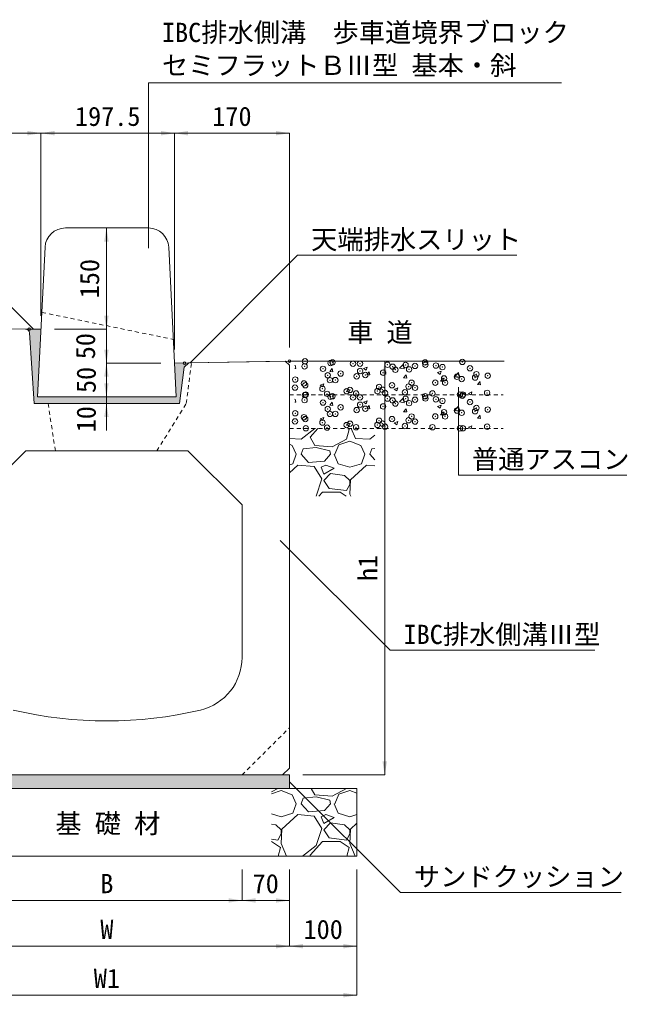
# Model space of a CAD drawing. Units: millimetres at full size; some dimension numbers follow another scale. Extents: x 6872 to 78201, y -34623 to -7860.
# Drawn here: x 72544 to 73443, y -14075 to -12627 of the extents above; entities that cross this region are included whole.
import ezdxf
from ezdxf.enums import TextEntityAlignment as Align

# ---------------------------------------------------------------- set-up
doc = ezdxf.new("R2010")
doc.units = ezdxf.units.MM
doc.header["$LTSCALE"] = 16
doc.header["$PDMODE"] = 32
doc.header["$PDSIZE"] = 8
doc.linetypes.add('USER1', pattern=[0.675, 0.375, -0.3])
for name, color, linetype, lineweight in [('0_2', 7, 'Continuous', 20), ('寸法線', 7, 'Continuous', 9), ('本体', 7, 'USER1', 9), ('補助線', 8, 'Continuous', 13), ('ﾊｯﾁﾝｸﾞ', 7, 'Continuous', 5)]:
    doc.layers.add(name, color=color, linetype=linetype, lineweight=lineweight)
doc.styles.add('ＭＳ ゴシック', font='')
doc.styles.get('ＭＳ ゴシック').set_extended_font_data('MS Gothic')

# ---------------------------------------------------------------- blocks, each defined once
blk = doc.blocks.new('filled_arrow')
at = {"color": 0, "linetype": 'Continuous', "lineweight": -2}
blk.add_solid([(7.5, 1.25), (0, 0), (7.5, -1.25)], dxfattribs=at)

msp = doc.modelspace()

# ---------------------------------------------------------------- hatches: boundary and pattern name
at = {"layer": 'ﾊｯﾁﾝｸﾞ'}
for points in [[(72570.25, -13185.42), (72575.25, -13085.42), (72552.08, -13085.32, -0.39722), (72558.13, -13090.91), (72565.25, -13195.42), (72780.25, -13195.42), (72787.01, -13141.38), (72793.75, -13135.31), (72772.75, -13135.42), (72775.25, -13185.42)], [(72942.75, -13765.42), (72942.75, -13745.42), (72412.75, -13745.42), (72402.75, -13745.42), (72402.75, -13765.42)]]:
    msp.add_hatch(color=8, dxfattribs=at).paths.add_polyline_path(points)

# ---------------------------------------------------------------- linework, layer by layer
at = {"layer": '0_2'}
for p, q in [((72611.29, -12935.42), (72734.22, -12935.42)), ((72570.25, -13185.42), (72581.33, -12963.93)), ((72775.25, -13185.42), (72764.18, -12963.93)), ((72408.75, -13082.66), (72552.25, -13085.32)), ((72552.25, -13085.32), (72575.25, -13085.42)), ((72565.25, -13195.42), (72558.13, -13090.91)), ((72942.75, -13132.42), (72793.75, -13135.31)), ((72793.75, -13135.31), (72936.75, -13132.54)), ((72936.75, -13132.54), (72942.75, -13138.42)), ((72936.75, -13132.54), (72942.75, -13138.42)), ((72942.75, -13132.42), (73260.4, -13132.42)), ((72793.75, -13135.31), (72772.75, -13135.42)), ((72787.01, -13141.38), (72780.25, -13195.42)), ((72787.01, -13141.38), (72780.25, -13195.42)), ((72787.01, -13141.38), (72793.75, -13135.31)), ((72793.75, -13135.31), (72787.01, -13141.38)), ((72942.75, -13138.42), (72942.75, -13735.42)), ((72775.25, -13185.42), (72570.25, -13185.42)), ((72708.75, -13185.42), (72646.75, -13185.42)), ((72780.25, -13195.42), (72565.25, -13195.42)), ((72472.75, -13345.42), (72552.75, -13265.42)), ((72792.75, -13265.42), (72552.75, -13265.42)), ((72792.75, -13265.42), (72872.75, -13345.42)), ((72872.75, -13571.39), (72872.75, -13345.42)), ((72932.75, -13745.42), (72942.75, -13735.42)), ((72402.75, -13745.42), (72942.75, -13745.42)), ((72942.75, -13745.42), (72942.75, -13765.42)), ((72302.75, -13765.42), (73042.75, -13765.42)), ((73042.75, -13865.42), (73042.75, -13765.42)), ((72302.75, -13865.42), (73042.75, -13865.42))]:
    msp.add_line(p, q, dxfattribs=at)
at = {"layer": '0_2', "linetype": 'USER1'}
for p, q in [((72942.75, -13182.42), (73258.83, -13182.42)), ((72942.75, -13232.42), (73258.83, -13232.42))]:
    msp.add_line(p, q, dxfattribs=at)
at = {"layer": '0_2', "linetype": 'USER1', "lineweight": 9}
msp.add_line((72872.75, -13745.42), (72942.75, -13675.42), dxfattribs=at)
at = {"layer": '0_2'}
for centre, radius, start, end in [((72611.29, -12965.42), 30, 90, 177.13751), ((72734.22, -12965.42), 30, 2.86236, 90), ((72552.14, -13091.32), 6, 3.90049, 88.93579), ((72792.75, -13571.39), 80, 283.34233, 0), ((72672.75, -13065.42), 600, 256.65762, 283.34237)]:
    msp.add_arc(centre, radius, start, end, dxfattribs=at)
at = {"layer": '寸法線'}
for p, q in [((72402.75, -12795.02), (72575.25, -12795.02)), ((72575.25, -13065.42), (72575.25, -12795.02)), ((72575.25, -12795.02), (72772.75, -12795.02)), ((72575.25, -13065.42), (72575.25, -12795.02)), ((72772.75, -13115.42), (72772.75, -12795.02)), ((72772.75, -12795.02), (72942.75, -12795.02)), ((72772.75, -13115.42), (72772.75, -12795.02)), ((72942.75, -13112.42), (72942.75, -12795.02)), ((72672.07, -12935.42), (72672.07, -13085.42)), ((72714.21, -12935.42), (72672.07, -12935.42)), ((72672.07, -13045.42), (72672.07, -13175.42)), ((72595.25, -13085.42), (72672.07, -13085.42)), ((72595.25, -13085.42), (72672.07, -13085.42)), ((72672.07, -13095.42), (72672.07, -13205.42)), ((72962.75, -13132.42), (73083.79, -13132.42)), ((73083.79, -13745.42), (73083.79, -13132.42)), ((72752.75, -13135.42), (72672.07, -13135.42)), ((72752.75, -13135.42), (72672.07, -13135.42)), ((72672.07, -13145.42), (72672.07, -13235.42)), ((72755.25, -13185.42), (72672.07, -13185.42)), ((72755.25, -13185.42), (72672.07, -13185.42)), ((72755.25, -13195.42), (72672.07, -13195.42)), ((72962.75, -13745.42), (73083.79, -13745.42)), ((72872.75, -13885.42), (72872.75, -13931.25)), ((72872.75, -13885.42), (72872.75, -13931.25)), ((72942.75, -13885.42), (72942.75, -13931.25)), ((72942.75, -13885.42), (72942.75, -13998.99)), ((72942.75, -13885.42), (72942.75, -13998.99)), ((73042.75, -13885.42), (73042.75, -13998.99)), ((73042.75, -13885.42), (73042.75, -14071.54)), ((72472.75, -13931.25), (72872.75, -13931.25)), ((72872.75, -13931.25), (72942.75, -13931.25)), ((72402.75, -13998.99), (72942.75, -13998.99)), ((72942.75, -13998.99), (73042.75, -13998.99)), ((72302.75, -14071.54), (73042.75, -14071.54))]:
    msp.add_line(p, q, dxfattribs=at)
for points in [[(72734.22, -12965.43), (72734.22, -12720.46), (73345.38, -12720.46)], [(72564.27, -13085.43), (72392.05, -12913.2), (72221.44, -12913.2)], [(72795.27, -13135.37), (72954.9, -12975.74), (73279.17, -12975.74)], [(73192.75, -13171.01), (73192.75, -13301.27), (73441.78, -13301.27)], [(72929.14, -13398.27), (73091.6, -13560.73), (73394.85, -13560.73)], [(72942.75, -13755.42), (73106.93, -13919.6), (73433.78, -13919.6)]]:
    msp.add_lwpolyline(points, dxfattribs=at)
at = {"layer": '本体'}
for p, q in [((72576.75, -13060.42), (72770.75, -13100.42)), ((72790.25, -13195.42), (72797.78, -13135.22)), ((72585.75, -13195.42), (72596.52, -13265.42)), ((72746.64, -13265.42), (72790.25, -13195.42))]:
    msp.add_line(p, q, dxfattribs=at)
at = {"layer": '補助線', "lineweight": 20}
for centre in [(72557.75, -13085.42), (72787.75, -13135.42), (72942.75, -13132.42)]:
    msp.add_circle(centre, 2, dxfattribs=at)
at = {"layer": 'ﾊｯﾁﾝｸﾞ'}
for p, q in [((72950.74, -13139.62), (72951.47, -13138.75)), ((72950.74, -13143.39), (72952.35, -13143.53)), ((72952.34, -13143.53), (72951.46, -13138.75)), ((73002.45, -13147.91), (73006.12, -13143.53)), ((73002.45, -13147.91), (73007, -13148.31)), ((73007, -13148.31), (73006.12, -13143.54)), ((73052.52, -13143.5), (73057.86, -13141.45)), ((73052.52, -13143.5), (73056.31, -13146.06)), ((73056.31, -13146.06), (73057.85, -13141.45)), ((73057.11, -13152.69), (73060.78, -13148.32)), ((73061.65, -13153.09), (73060.77, -13148.32)), ((73105.76, -13143.09), (73111.7, -13136.9)), ((73105.76, -13143.08), (73112.54, -13144.13)), ((73112.54, -13144.14), (73111.7, -13136.9)), ((73162.03, -13149.6), (73167.37, -13147.55)), ((73165.82, -13152.16), (73167.36, -13147.56)), ((73057.11, -13152.69), (73061.66, -13153.09)), ((73111.76, -13157.48), (73115.43, -13153.1)), ((73111.76, -13157.48), (73116.32, -13157.88)), ((73116.31, -13157.88), (73115.43, -13153.1)), ((73162.03, -13149.6), (73165.82, -13152.16)), ((73166.42, -13162.26), (73170.09, -13157.88)), ((73166.42, -13162.26), (73170.97, -13162.66)), ((73170.96, -13162.66), (73170.08, -13157.88)), ((73187.08, -13155.7), (73193.86, -13156.75)), ((73187.09, -13155.7), (73193.02, -13149.51)), ((73193.86, -13156.75), (73193.02, -13149.51)), ((73221.07, -13167.04), (73224.75, -13162.66)), ((73225.62, -13167.44), (73224.74, -13162.66)), ((72988.49, -13168.08), (72992.28, -13170.63)), ((72988.5, -13168.07), (72993.83, -13166.03)), ((72992.28, -13170.63), (72993.83, -13166.03)), ((73098, -13174.18), (73101.79, -13176.74)), ((73098.01, -13174.18), (73103.34, -13172.13)), ((73101.79, -13176.74), (73103.34, -13172.13)), ((73221.07, -13167.04), (73225.63, -13167.44)), ((72950.74, -13189.62), (72951.47, -13188.75)), ((72952.34, -13193.53), (72951.46, -13188.75)), ((73052.52, -13193.5), (73057.86, -13191.45)), ((73056.31, -13196.06), (73057.85, -13191.45)), ((73105.76, -13193.09), (73111.7, -13186.9)), ((73112.54, -13194.14), (73111.7, -13186.9)), ((73207.51, -13180.28), (73212.85, -13178.23)), ((73207.51, -13180.28), (73210.69, -13182.42)), ((73211.44, -13182.42), (73212.85, -13178.23)), ((72950.74, -13193.39), (72952.35, -13193.53)), ((73002.45, -13197.91), (73006.12, -13193.53)), ((73002.45, -13197.91), (73007, -13198.31)), ((73007, -13198.31), (73006.12, -13193.54)), ((73052.52, -13193.5), (73056.31, -13196.06)), ((73057.11, -13202.69), (73060.78, -13198.32)), ((73057.11, -13202.69), (73061.66, -13203.09)), ((73061.65, -13203.09), (73060.77, -13198.32)), ((73105.76, -13193.08), (73112.54, -13194.13)), ((73111.76, -13207.48), (73115.43, -13203.1)), ((73116.31, -13207.88), (73115.43, -13203.1)), ((73162.03, -13199.6), (73167.37, -13197.55)), ((73162.03, -13199.6), (73165.82, -13202.16)), ((73165.82, -13202.16), (73167.36, -13197.55)), ((73187.08, -13205.7), (73193.86, -13206.75)), ((73187.09, -13205.7), (73193.02, -13199.51)), ((73193.86, -13206.75), (73193.02, -13199.51)), ((72988.49, -13218.08), (72992.28, -13220.63)), ((72988.5, -13218.07), (72993.83, -13216.03)), ((72992.28, -13220.63), (72993.83, -13216.03)), ((73111.76, -13207.48), (73116.32, -13207.87)), ((73166.42, -13212.26), (73170.09, -13207.88)), ((73166.42, -13212.26), (73170.97, -13212.66)), ((73170.96, -13212.66), (73170.08, -13207.88)), ((73221.07, -13217.04), (73224.75, -13212.66)), ((73221.07, -13217.04), (73225.63, -13217.44)), ((73225.62, -13217.44), (73224.74, -13212.66)), ((72960.1, -13248.19), (72980.5, -13232.42)), ((72973.3, -13245.14), (72984.75, -13232.42)), ((73031.22, -13233.97), (73027.15, -13248.19)), ((73028.99, -13232.42), (73031.22, -13233.97)), ((73034.15, -13232.42), (73040.36, -13247.17)), ((73098, -13224.18), (73101.79, -13226.74)), ((73098.01, -13224.18), (73103.34, -13222.13)), ((73101.79, -13226.74), (73103.34, -13222.13)), ((73207.51, -13230.28), (73212.85, -13228.23)), ((73207.51, -13230.28), (73210.69, -13232.42)), ((73211.44, -13232.42), (73212.85, -13228.23)), ((72942.75, -13247.36), (72960.1, -13248.19)), ((72980.42, -13257.33), (72973.3, -13245.14)), ((73027.15, -13248.19), (73005.82, -13259.37)), ((73040.36, -13247.17), (73061.7, -13248.19)), ((73061.7, -13248.19), (73069.2, -13242.39)), ((72942.75, -13255.78), (72946.89, -13257.33)), ((72946.89, -13257.33), (72952.98, -13270.54)), ((72960.1, -13270.54), (72963.14, -13262.41)), ((72982.45, -13260.38), (72963.14, -13262.41)), ((73005.82, -13259.37), (72980.42, -13257.33)), ((73002.77, -13265.46), (72982.45, -13260.38)), ((73009.88, -13270.54), (73015.98, -13256.32)), ((73015.98, -13256.32), (73032.23, -13251.24)), ((73032.23, -13251.24), (73048.49, -13257.33)), ((73048.49, -13257.33), (73054.58, -13270.54)), ((73061.7, -13270.54), (73064.74, -13262.41)), ((73069.2, -13261.94), (73064.74, -13262.41)), ((72947.9, -13284.77), (72952.98, -13270.54)), ((72971.27, -13282.73), (72960.1, -13270.54)), ((73003.78, -13270.54), (72994.64, -13280.7)), ((73003.78, -13270.54), (73002.77, -13265.46)), ((73008.86, -13270.54), (73014.96, -13284.77)), ((73049.5, -13284.77), (73054.58, -13270.54)), ((73069.2, -13278.73), (73061.7, -13270.54)), ((72942.75, -13286.28), (72947.9, -13284.77)), ((72955.02, -13286.8), (72942.75, -13297.99)), ((72979.4, -13288.83), (72955.02, -13286.8)), ((72994.64, -13280.7), (72971.27, -13282.73)), ((72990.58, -13307.12), (72979.4, -13288.83)), ((72996.67, -13286.8), (72989.56, -13289.85)), ((72989.56, -13289.85), (72993.62, -13300.01)), ((72993.62, -13300.01), (73008.86, -13290.86)), ((73008.86, -13290.86), (72996.67, -13286.8)), ((73014.96, -13284.77), (73032.23, -13289.85)), ((73032.23, -13289.85), (73049.5, -13284.77)), ((73056.62, -13286.8), (73033.25, -13308.13)), ((73069.2, -13287.85), (73056.62, -13286.8)), ((72982.47, -13332.43), (72990.58, -13307.12)), ((73003.78, -13298.99), (72993.62, -13309.15)), ((73024.1, -13302.04), (73003.78, -13298.99)), ((73032.23, -13309.15), (73024.1, -13302.04)), ((73033.25, -13308.13), (73032.23, -13329.47)), ((72993.62, -13309.15), (73001.75, -13321.34)), ((73001.75, -13321.34), (73027.15, -13324.39)), ((73027.15, -13324.39), (73032.23, -13315.25)), ((73032.23, -13315.25), (73032.23, -13309.15)), ((72986.18, -13332.43), (72991.59, -13326.42)), ((72991.59, -13326.42), (73018.01, -13326.42)), ((73018.01, -13326.42), (73026.69, -13332.43)), ((73032.23, -13329.47), (73033.48, -13332.43)), ((72925.55, -13765.59), (72916.23, -13770.47)), ((72916.23, -13773.14), (72930.63, -13768.64)), ((72925.6, -13765.42), (72925.55, -13765.59)), ((72930.63, -13768.64), (72946.89, -13774.73)), ((72956.57, -13765.42), (72960.1, -13765.59)), ((72960.1, -13765.59), (72960.31, -13765.42)), ((72980.42, -13774.73), (72974.98, -13765.42)), ((73027.15, -13765.59), (73005.82, -13776.77)), ((73015.98, -13773.72), (73032.23, -13768.64)), ((73027.2, -13765.42), (73027.15, -13765.59)), ((73032.23, -13768.64), (73042.75, -13772.58)), ((72946.89, -13774.73), (72952.98, -13787.94)), ((72960.1, -13787.94), (72963.14, -13779.81)), ((72982.45, -13777.78), (72963.14, -13779.81)), ((73005.82, -13776.77), (72980.42, -13774.73)), ((73002.77, -13782.86), (72982.45, -13777.78)), ((73003.78, -13787.94), (73002.77, -13782.86)), ((73009.88, -13787.94), (73015.98, -13773.72)), ((72947.9, -13802.17), (72952.98, -13787.94)), ((72971.27, -13800.13), (72960.1, -13787.94)), ((72994.64, -13798.1), (72971.27, -13800.13)), ((73003.78, -13787.94), (72994.64, -13798.1)), ((73008.86, -13787.94), (73014.96, -13802.17)), ((72916.23, -13803.01), (72930.63, -13807.25)), ((72930.63, -13807.25), (72947.9, -13802.17)), ((72955.02, -13804.2), (72931.65, -13825.53)), ((72979.4, -13806.23), (72955.02, -13804.2)), ((72990.58, -13824.52), (72979.4, -13806.23)), ((72996.67, -13804.2), (72989.56, -13807.25)), ((72989.56, -13807.25), (72993.62, -13817.41)), ((72993.62, -13817.41), (73008.86, -13808.26)), ((73008.86, -13808.26), (72996.67, -13804.2)), ((73014.96, -13802.17), (73032.23, -13807.25)), ((73032.23, -13807.25), (73042.75, -13804.15)), ((72922.5, -13819.44), (72916.23, -13818.5)), ((72930.63, -13826.55), (72922.5, -13819.44)), ((72931.65, -13825.53), (72930.63, -13846.87)), ((72930.63, -13832.65), (72930.63, -13826.55)), ((72982.45, -13849.92), (72990.58, -13824.52)), ((73003.78, -13816.39), (72993.62, -13826.55)), ((72993.62, -13826.55), (73001.75, -13838.74)), ((73024.1, -13819.44), (73003.78, -13816.39)), ((73032.23, -13826.55), (73024.1, -13819.44)), ((73033.25, -13825.53), (73032.23, -13846.87)), ((73032.23, -13832.65), (73032.23, -13826.55)), ((73042.75, -13816.86), (73033.25, -13825.53)), ((72916.23, -13840.67), (72925.55, -13841.79)), ((72916.23, -13843.82), (72916.41, -13843.82)), ((72916.41, -13843.82), (72929.62, -13852.97)), ((72925.55, -13841.79), (72930.63, -13832.65)), ((72973.3, -13864.14), (72991.59, -13843.82)), ((72991.59, -13843.82), (73018.01, -13843.82)), ((73001.75, -13838.74), (73027.15, -13841.79)), ((73018.01, -13843.82), (73031.22, -13852.97)), ((73027.15, -13841.79), (73032.23, -13832.65)), ((72929.62, -13852.97), (72926.06, -13865.42)), ((72930.63, -13846.87), (72938.44, -13865.42)), ((72962.38, -13865.42), (72982.45, -13849.92)), ((73031.22, -13852.97), (73027.66, -13865.42)), ((73032.23, -13846.87), (73040.04, -13865.42)), ((72974.05, -13865.42), (72973.3, -13864.14))]:
    msp.add_line(p, q, dxfattribs=at)
for p in [(72965.86, -13132.87), (73003.65, -13135.41), (73006.54, -13134.59), (73036.89, -13136.35), (73047.22, -13136.31), (73087.89, -13138.03), (73114.61, -13138.32), (73143.47, -13134.52), (73144.03, -13137.83), (73198.62, -13133.74), (72965.16, -13140.29), (72992.46, -13143.98), (73018.55, -13150.97), (73047.41, -13147.17), (73081.43, -13149.7), (73095.53, -13140.83), (73099.59, -13145.45), (73119.92, -13144.82), (73128.57, -13139.74), (73159.49, -13139.11), (73169.25, -13141.46), (73209.93, -13143.18), (73219.48, -13151.93), (72951.35, -13159.81), (72964.24, -13165.65), (72999.48, -13153.48), (73002.73, -13160.78), (73010.71, -13160.71), (73042.3, -13155.06), (73055.15, -13153.08), (73123.42, -13164.57), (73158.57, -13164.47), (73171.55, -13158.24), (73173.13, -13164.49), (73190.62, -13155.73), (73197.69, -13159.11), (73217.57, -13156.86), (73236.18, -13154.23), (72951.02, -13171.81), (72966.28, -13168.34), (72991.7, -13173.53), (72998.51, -13181.02), (73027.36, -13177.22), (73032.38, -13175.24), (73041.38, -13180.43), (73073.06, -13176.96), (73075.49, -13170.89), (73080.5, -13175.06), (73084.25, -13179.75), (73094.56, -13168.37), (73113.73, -13178.68), (73118.99, -13170.19), (73128.69, -13172.12), (73154.41, -13180.4), (73235.25, -13179.6), (72965.16, -13190.29), (72965.86, -13182.87), (72967.09, -13182.04), (72992.46, -13193.98), (73003.65, -13185.41), (73006.54, -13184.59), (73036.89, -13186.35), (73047.22, -13186.31), (73087.89, -13188.02), (73095.53, -13190.83), (73099.59, -13195.45), (73114.61, -13188.32), (73119.92, -13194.82), (73128.57, -13189.74), (73143.47, -13184.52), (73144.03, -13187.82), (73159.49, -13189.11), (73169.25, -13191.46), (73195.09, -13182.12), (73198.62, -13183.74), (73199.44, -13181.98), (73209.93, -13193.18), (72951.35, -13209.81), (72999.48, -13203.48), (73002.73, -13210.78), (73010.71, -13210.71), (73018.55, -13200.97), (73042.3, -13205.06), (73047.41, -13197.17), (73055.15, -13203.08), (73081.43, -13199.7), (73171.55, -13208.24), (73190.62, -13205.73), (73197.69, -13209.11), (73217.57, -13206.86), (73219.48, -13201.93), (73236.18, -13204.23), (72951.02, -13221.81), (72964.24, -13215.65), (72966.28, -13218.34), (72991.7, -13223.53), (73032.38, -13225.24), (73075.49, -13220.88), (73080.5, -13225.06), (73094.56, -13218.37), (73118.99, -13220.19), (73123.42, -13214.57), (73128.69, -13222.12), (73158.57, -13214.47), (73173.13, -13214.49), (72967.09, -13232.04), (72998.51, -13231.02), (73027.36, -13227.22), (73041.38, -13230.43), (73073.06, -13226.96), (73084.25, -13229.75), (73113.73, -13228.68), (73154.41, -13230.4), (73195.09, -13232.12), (73199.44, -13231.98), (73235.25, -13229.6)]:
    msp.add_point(p, dxfattribs=at)

# ---------------------------------------------------------------- block references
at = {"layer": '寸法線'}
for p, xscale, yscale, rotation in [((72575.25, -12795.02), 2.67, 2.67, 180), ((72772.75, -12795.02), 2.67, 2.67, 180), ((72942.75, -12795.02), 2.67, 2.67, 180), ((72672.07, -12935.42), 2.67, 2.67, 270), ((72734.22, -12965.43), 0.133, 0.133, 90), ((72672.07, -13085.42), 2.67, 2.67, 90), ((72672.07, -13085.42), 2.67, 2.67, 90), ((72564.27, -13085.43), 0.133, 0.133, 135), ((72672.07, -13135.42), 2.67, 2.67, 90), ((73083.79, -13132.42), 2.67, 2.67, 270), ((72672.07, -13135.42), 2.67, 2.67, 270), ((72795.27, -13135.37), 0.133, 0.133, 45), ((72672.07, -13185.42), 2.67, 2.67, 90), ((73192.75, -13171.01), 0.133, 0.133, 270), ((72672.07, -13195.42), 2.67, 2.67, 270), ((72929.14, -13398.27), 0.133, 0.133, 315), ((73083.79, -13745.42), 2.67, 2.67, 90), ((72942.75, -13755.42), 0.133, 0.133, 315), ((72872.75, -13931.25), 2.67, 2.67, 180), ((72942.75, -13931.25), 2.67, 2.67, 180), ((72942.75, -13998.99), 2.67, 2.67, 180), ((73042.75, -13998.99), 2.67, 2.67, 180), ((73042.75, -14071.54), 2.67, 2.67, 180)]:
    msp.add_blockref('filled_arrow', p, dxfattribs=dict(at, xscale=xscale, yscale=yscale, rotation=rotation))
at = {"layer": '寸法線', "xscale": 2.67, "yscale": 2.67}
for p in [(72575.25, -12795.02), (72772.75, -12795.02), (72872.75, -13931.25), (72942.75, -13998.99)]:
    msp.add_blockref('filled_arrow', p, dxfattribs=at)

# ---------------------------------------------------------------- texts
at = {"layer": '0_2', "style": 'ＭＳ ゴシック'}
for s, p in [('車 道', (73028.24, -13112.76)), ('基 礎 材', (72596.55, -13840.15))]:
    msp.add_text(s, height=28.48, dxfattribs=at).set_placement(p, align=Align.BOTTOM_LEFT)
at = {"layer": '寸法線', "style": 'ＭＳ ゴシック'}
for s, p in [('IBC排水側溝\u3000歩車道境界ブロック', (72754.22, -12668.59)), ('セミフラットＢⅢ型 基本・斜', (72754.22, -12717.34))]:
    msp.add_text(s, height=28.48, dxfattribs=at).set_placement(p, align=Align.BOTTOM_LEFT)
for s, p in [('197.5', (72674, -12770.02)), ('170', (72857.75, -12770.02)), ('B', (72672.75, -13906.25)), ('70', (72907.75, -13906.25)), ('W', (72672.75, -13973.99)), ('100', (72992.75, -13973.99)), ('W1', (72672.75, -14046.54))]:
    msp.add_text(s, height=28.48, dxfattribs=at).set_placement(p, align=Align.MIDDLE_CENTER)
for s, p in [('天端排水スリット', (72974.9, -12938.21)), ('普通アスコン', (73212.75, -13263.6)), ('IBC排水側溝Ⅲ型', (73111.6, -13523.05)), ('サンドクッション', (73126.93, -13881.77))]:
    msp.add_text(s, height=28.48, dxfattribs=at).set_placement(p, align=Align.TOP_LEFT)
for s, p in [('150', (72647.07, -13010.42)), ('50', (72641, -13110.42)), ('50', (72642.07, -13160.42)), ('10', (72642.07, -13218.58)), ('h1', (73058.79, -13438.92))]:
    msp.add_text(s, height=28.48, rotation=90, dxfattribs=at).set_placement(p, align=Align.MIDDLE_CENTER)

doc.saveas('drawing.dxf')
